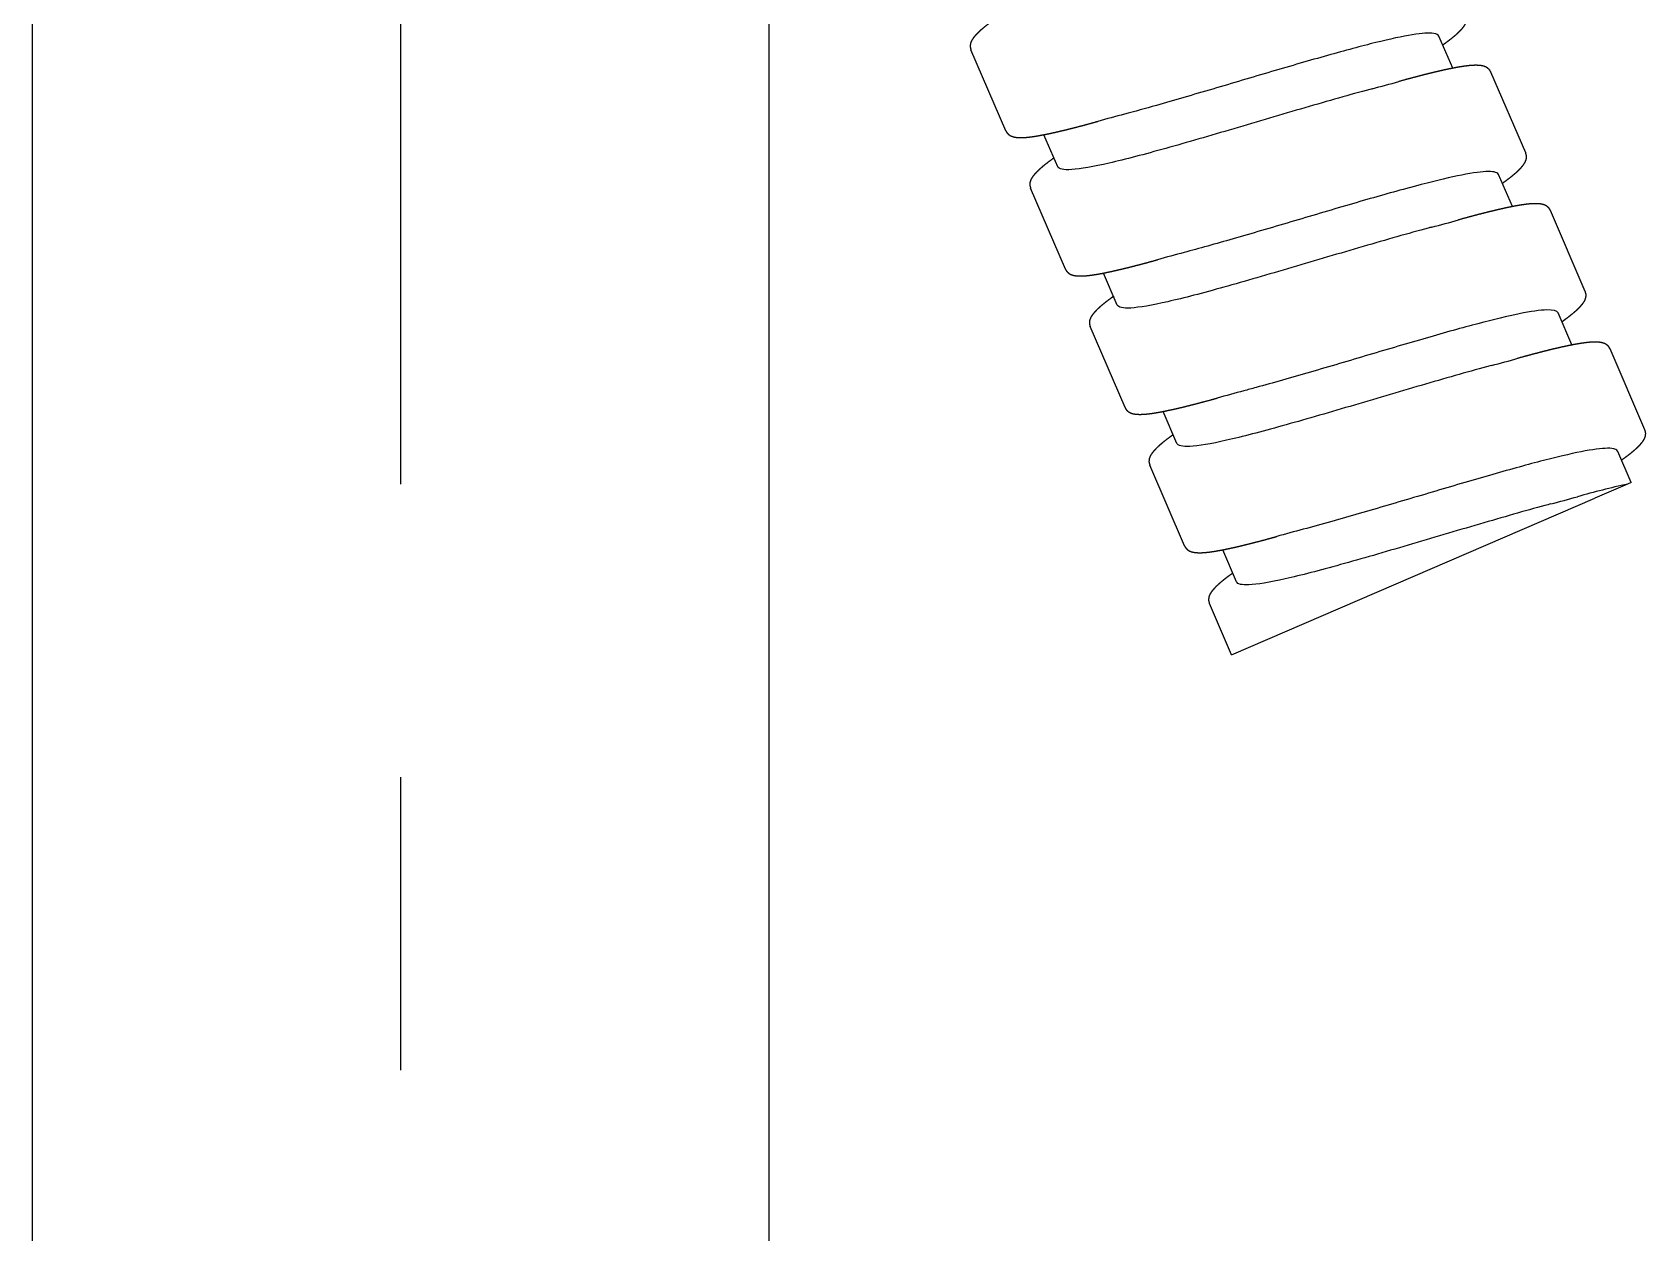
# Model space of a CAD drawing. Header units: millimetres. Extents: x 5066 to 5486, y -1867 to -1273.
# Drawn here: x 5405.71 to 5415.35, y -1625.16 to -1617.99 of the extents above; entities that cross this region are included whole.
import ezdxf

# ---------------------------------------------------------------- set-up
doc = ezdxf.new("R2010")
doc.units = ezdxf.units.MM
doc.header["$LTSCALE"] = 7
doc.header["$MEASUREMENT"] = 0
doc.linetypes.add('CENTER', pattern=[2, 1.25, -0.25, 0.25, -0.25])
doc.layers.add('CL', color=1, linetype='CENTER')
doc.layers.add('DWG', color=7, linetype='CONTINUOUS')

msp = doc.modelspace()

# ---------------------------------------------------------------- linework, layer by layer
at = {"layer": 'CL', "color": 1, "linetype": 'CENTER'}
msp.add_line((5407.9115, -1527.9388), (5407.9115, -1726.342), dxfattribs=at)
at = {"layer": 'DWG'}
for p, q in [((5405.7115, -1609.9826), (5405.7115, -1641.7389)), ((5410.1115, -1615.2842), (5410.1115, -1641.7389)), ((5414.1973, -1618.2036), (5414.115, -1618.0124)), ((5411.5275, -1618.5776), (5411.3193, -1618.0942)), ((5414.6331, -1618.7099), (5414.425, -1618.2266)), ((5411.8375, -1618.7918), (5411.7552, -1618.6006)), ((5414.5533, -1619.0302), (5414.4709, -1618.839)), ((5411.8835, -1619.4042), (5411.6753, -1618.9208)), ((5414.9891, -1619.5365), (5414.781, -1619.0532)), ((5412.1935, -1619.6184), (5412.1111, -1619.4272)), ((5412.2395, -1620.2308), (5412.0313, -1619.7474)), ((5414.9093, -1619.8568), (5414.8269, -1619.6656)), ((5415.3451, -1620.3632), (5415.137, -1619.8798)), ((5412.5495, -1620.445), (5412.4671, -1620.2538)), ((5415.2633, -1620.6788), (5415.1829, -1620.4922)), ((5412.5955, -1621.0574), (5412.3873, -1620.574)), ((5415.2413, -1620.6882), (5415.0465, -1620.7722)), ((5415.2633, -1620.6788), (5415.2413, -1620.6882)), ((5412.8753, -1621.7072), (5415.0465, -1620.7722)), ((5412.9055, -1621.2716), (5412.8231, -1621.0804)), ((5412.8753, -1621.7072), (5412.7433, -1621.4006))]:
    msp.add_line(p, q, dxfattribs=at)
for centre, radius, start, end in [((5409.8775, -1603.9014), 14.927, 284.90111, 285.53358), ((5416.075, -1632.9028), 14.927, 104.90111, 105.53358), ((5410.2335, -1604.728), 14.927, 284.90111, 285.53358), ((5416.4309, -1633.7294), 14.927, 104.90111, 105.53358), ((5410.5895, -1605.5546), 14.927, 284.90111, 285.53358), ((5416.7869, -1634.556), 14.927, 104.90111, 105.53358), ((5416.2722, -1625.4205), 4.8434, 102.2891, 105.92803), ((5410.9455, -1606.3812), 14.927, 284.90111, 285.53358), ((5417.1429, -1635.3826), 14.927, 104.90111, 105.53358)]:
    msp.add_arc(centre, radius, start, end, dxfattribs=at)
for points, degree, knots in [([(5411.4591, -1617.913), (5411.4571, -1617.9144), (5411.4436, -1617.9242), (5411.4308, -1617.9337), (5411.4186, -1617.9429), (5411.407, -1617.9519), (5411.3961, -1617.9607), (5411.3859, -1617.9692), (5411.3764, -1617.9776), (5411.3674, -1617.9857), (5411.3592, -1617.9936), (5411.3516, -1618.0014), (5411.3447, -1618.0089), (5411.3329, -1618.0233), (5411.3227, -1618.0389), (5411.316, -1618.0558), (5411.3143, -1618.0743), (5411.3193, -1618.0942)], 1, [2.573214, 2.573214, 2.597076, 2.768822, 2.940568, 3.112314, 3.28406, 3.455806, 3.627552, 3.799298, 3.971044, 4.14279, 4.314536, 4.486282, 4.801824, 5.117367, 5.43291, 5.748452, 6.063995, 6.063995]), ([(5414.1374, -1618.0646), (5414.1394, -1618.0632), (5414.1529, -1618.0534), (5414.1657, -1618.0439), (5414.1779, -1618.0346), (5414.1895, -1618.0256), (5414.2003, -1618.0169), (5414.2106, -1618.0083), (5414.2201, -1618), (5414.229, -1617.9919), (5414.2373, -1617.984), (5414.2449, -1617.9762), (5414.2518, -1617.9686), (5414.2636, -1617.9543), (5414.2737, -1617.9387), (5414.2805, -1617.9217), (5414.2822, -1617.9033), (5414.2771, -1617.8833)], 1, [2.573214, 2.573214, 2.59709, 2.768836, 2.940582, 3.112328, 3.284073, 3.455819, 3.627565, 3.799311, 3.971057, 4.142803, 4.314549, 4.486295, 4.801835, 5.117375, 5.432915, 5.748455, 6.063995, 6.063995]), ([(5414.115, -1618.0124), (5414.1113, -1618.004), (5414.0847, -1617.9898), (5413.9699, -1617.9977), (5413.7487, -1618.0456), (5413.456, -1618.1243), (5413.1171, -1618.2229), (5412.7612, -1618.3288), (5412.4622, -1618.4161), (5412.2964, -1618.4619), (5412.2365, -1618.4778)], 3, [25.626053, 25.626053, 25.626053, 25.626053, 25.816897, 26.120625, 26.424353, 26.728081, 27.031809, 27.335538, 27.639266, 27.829345, 27.829345, 27.829345, 27.829345]), ([(5414.425, -1618.2266), (5414.4218, -1618.2204), (5414.4179, -1618.2148), (5414.4136, -1618.2098), (5414.4088, -1618.2054), (5414.4037, -1618.2016), (5414.3986, -1618.1984), (5414.3934, -1618.1958), (5414.3855, -1618.1926), (5414.3775, -1618.1903), (5414.3694, -1618.1887), (5414.3612, -1618.1875), (5414.3527, -1618.1868), (5414.341, -1618.1863), (5414.3285, -1618.1863), (5414.3153, -1618.1868), (5414.3013, -1618.1878), (5414.2865, -1618.1893), (5414.2709, -1618.1912), (5414.2544, -1618.1936), (5414.2371, -1618.1963), (5414.2189, -1618.1996), (5414.1997, -1618.2032), (5414.1797, -1618.2071), (5414.1605, -1618.2111), (5414.1406, -1618.2155), (5414.1198, -1618.2201), (5414.0984, -1618.2251), (5414.0762, -1618.2304), (5414.0533, -1618.236), (5414.0297, -1618.2419), (5414.0054, -1618.2481), (5413.9805, -1618.2546), (5413.955, -1618.2614), (5413.9289, -1618.2684), (5413.9022, -1618.2756), (5413.875, -1618.2832)], 1, [0, 0, 0.098663, 0.197327, 0.29599, 0.394654, 0.493317, 0.591981, 0.690644, 0.844483, 0.998323, 1.152162, 1.306001, 1.459841, 1.661123, 1.862405, 2.063688, 2.26497, 2.466253, 2.667535, 2.868818, 3.0701, 3.271382, 3.472665, 3.673947, 3.858155, 4.042362, 4.226569, 4.410776, 4.594984, 4.779191, 4.963398, 5.147606, 5.331813, 5.51602, 5.700227, 5.884435, 6.068642, 6.068642]), ([(5413.716, -1618.3264), (5413.7113, -1618.3276), (5413.5897, -1618.3601), (5413.32, -1618.4371), (5412.886, -1618.5664), (5412.4704, -1618.6878), (5412.1263, -1618.7784), (5411.9026, -1618.8186), (5411.844, -1618.8068), (5411.8375, -1618.7918)], 3, [26.564355, 26.564355, 26.564355, 26.564355, 26.579247, 26.948403, 27.317559, 27.686715, 28.055872, 28.425028, 28.767646, 28.767646, 28.767646, 28.767646]), ([(5411.5275, -1618.5776), (5411.5307, -1618.5838), (5411.5345, -1618.5894), (5411.5389, -1618.5944), (5411.5437, -1618.5988), (5411.5487, -1618.6026), (5411.5539, -1618.6058), (5411.559, -1618.6084), (5411.567, -1618.6115), (5411.575, -1618.6139), (5411.583, -1618.6155), (5411.5913, -1618.6167), (5411.5998, -1618.6174), (5411.6115, -1618.6179), (5411.6239, -1618.6179), (5411.6371, -1618.6174), (5411.6511, -1618.6164), (5411.6659, -1618.6149), (5411.6816, -1618.613), (5411.6981, -1618.6106), (5411.7154, -1618.6078), (5411.7336, -1618.6046), (5411.7527, -1618.601), (5411.7728, -1618.597), (5411.7919, -1618.593), (5411.8119, -1618.5887), (5411.8326, -1618.584), (5411.8541, -1618.5791), (5411.8763, -1618.5738), (5411.8992, -1618.5681), (5411.9228, -1618.5622), (5411.9471, -1618.556), (5411.9719, -1618.5496), (5411.9975, -1618.5428), (5412.0236, -1618.5358), (5412.0502, -1618.5285), (5412.0775, -1618.521)], 1, [0, 0, 0.098664, 0.197327, 0.295991, 0.394655, 0.493318, 0.591982, 0.690646, 0.844485, 0.998325, 1.152164, 1.306003, 1.459843, 1.661126, 1.862408, 2.063691, 2.264974, 2.466257, 2.667539, 2.868822, 3.070105, 3.271388, 3.472671, 3.673953, 3.85816, 4.042367, 4.226574, 4.410781, 4.594987, 4.779194, 4.963401, 5.147608, 5.331815, 5.516021, 5.700228, 5.884435, 6.068642, 6.068642]), ([(5411.8151, -1618.7396), (5411.8131, -1618.741), (5411.7996, -1618.7508), (5411.7867, -1618.7603), (5411.7746, -1618.7695), (5411.763, -1618.7785), (5411.7521, -1618.7873), (5411.7419, -1618.7959), (5411.7323, -1618.8042), (5411.7234, -1618.8123), (5411.7152, -1618.8202), (5411.7076, -1618.828), (5411.7007, -1618.8355), (5411.6888, -1618.8499), (5411.6787, -1618.8655), (5411.672, -1618.8824), (5411.6703, -1618.9009), (5411.6753, -1618.9208)], 1, [2.573214, 2.573214, 2.597078, 2.768824, 2.94057, 3.112315, 3.284061, 3.455807, 3.627553, 3.799299, 3.971045, 4.142791, 4.314537, 4.486283, 4.801826, 5.117368, 5.43291, 5.748453, 6.063995, 6.063995]), ([(5414.4934, -1618.8912), (5414.4953, -1618.8898), (5414.5089, -1618.88), (5414.5217, -1618.8705), (5414.5339, -1618.8612), (5414.5454, -1618.8522), (5414.5563, -1618.8435), (5414.5666, -1618.8349), (5414.5761, -1618.8266), (5414.585, -1618.8185), (5414.5933, -1618.8106), (5414.6009, -1618.8028), (5414.6078, -1618.7952), (5414.6196, -1618.7809), (5414.6297, -1618.7653), (5414.6365, -1618.7483), (5414.6382, -1618.7299), (5414.6331, -1618.7099)], 1, [2.573214, 2.573214, 2.597088, 2.768834, 2.94058, 3.112326, 3.284072, 3.455818, 3.627564, 3.79931, 3.971056, 4.142802, 4.314548, 4.486294, 4.801834, 5.117374, 5.432915, 5.748455, 6.063995, 6.063995]), ([(5414.4709, -1618.839), (5414.4691, -1618.8348), (5414.4546, -1618.8203), (5414.3773, -1618.817), (5414.1827, -1618.8535), (5413.9099, -1618.9236), (5413.5824, -1619.0172), (5413.2286, -1619.1223), (5412.8863, -1619.2233), (5412.6823, -1619.2805), (5412.5924, -1619.3044)], 3, [19.342868, 19.342868, 19.342868, 19.342868, 19.438605, 19.742333, 20.046061, 20.349789, 20.653517, 20.957246, 21.260974, 21.54616, 21.54616, 21.54616, 21.54616]), ([(5414.781, -1619.0532), (5414.7778, -1619.047), (5414.7739, -1619.0414), (5414.7695, -1619.0364), (5414.7648, -1619.032), (5414.7597, -1619.0282), (5414.7546, -1619.025), (5414.7494, -1619.0224), (5414.7415, -1619.0193), (5414.7335, -1619.0169), (5414.7254, -1619.0153), (5414.7172, -1619.0141), (5414.7087, -1619.0134), (5414.697, -1619.0129), (5414.6845, -1619.0129), (5414.6713, -1619.0134), (5414.6573, -1619.0144), (5414.6425, -1619.0159), (5414.6269, -1619.0178), (5414.6104, -1619.0202), (5414.5931, -1619.0229), (5414.5749, -1619.0262), (5414.5557, -1619.0298), (5414.5357, -1619.0337), (5414.5165, -1619.0377), (5414.4966, -1619.0421), (5414.4758, -1619.0467), (5414.4544, -1619.0517), (5414.4321, -1619.057), (5414.4092, -1619.0626), (5414.3857, -1619.0685), (5414.3614, -1619.0747), (5414.3365, -1619.0812), (5414.311, -1619.088), (5414.2849, -1619.095), (5414.2582, -1619.1022), (5414.231, -1619.1098)], 1, [0, 0, 0.098663, 0.197327, 0.29599, 0.394654, 0.493317, 0.591981, 0.690644, 0.844483, 0.998323, 1.152162, 1.306001, 1.45984, 1.661123, 1.862405, 2.063688, 2.26497, 2.466252, 2.667535, 2.868817, 3.0701, 3.271382, 3.472664, 3.673947, 3.858154, 4.042361, 4.226569, 4.410776, 4.594983, 4.779191, 4.963398, 5.147605, 5.331813, 5.51602, 5.700227, 5.884435, 6.068642, 6.068642]), ([(5414.072, -1619.153), (5414.0649, -1619.1549), (5413.9406, -1619.1881), (5413.6673, -1619.2662), (5413.2332, -1619.3956), (5412.8185, -1619.5166), (5412.4763, -1619.6064), (5412.2568, -1619.6451), (5412.1999, -1619.6331), (5412.1935, -1619.6184)], 3, [20.281169, 20.281169, 20.281169, 20.281169, 20.303591, 20.672748, 21.041904, 21.41106, 21.780216, 22.149372, 22.484461, 22.484461, 22.484461, 22.484461]), ([(5411.8835, -1619.4042), (5411.8867, -1619.4104), (5411.8905, -1619.416), (5411.8949, -1619.421), (5411.8997, -1619.4254), (5411.9047, -1619.4292), (5411.9099, -1619.4324), (5411.915, -1619.435), (5411.923, -1619.4381), (5411.9309, -1619.4405), (5411.939, -1619.4421), (5411.9473, -1619.4433), (5411.9558, -1619.444), (5411.9675, -1619.4445), (5411.9799, -1619.4445), (5411.9931, -1619.444), (5412.0071, -1619.443), (5412.0219, -1619.4415), (5412.0376, -1619.4396), (5412.054, -1619.4372), (5412.0714, -1619.4344), (5412.0896, -1619.4312), (5412.1087, -1619.4276), (5412.1288, -1619.4236), (5412.1479, -1619.4196), (5412.1679, -1619.4153), (5412.1886, -1619.4106), (5412.2101, -1619.4057), (5412.2323, -1619.4004), (5412.2552, -1619.3947), (5412.2788, -1619.3888), (5412.303, -1619.3826), (5412.3279, -1619.3762), (5412.3534, -1619.3694), (5412.3795, -1619.3624), (5412.4062, -1619.3551), (5412.4334, -1619.3476)], 1, [0, 0, 0.098664, 0.197327, 0.295991, 0.394655, 0.493318, 0.591982, 0.690646, 0.844485, 0.998324, 1.152164, 1.306003, 1.459843, 1.661125, 1.862408, 2.063691, 2.264974, 2.466256, 2.667539, 2.868822, 3.070105, 3.271388, 3.47267, 3.673953, 3.85816, 4.042367, 4.226574, 4.41078, 4.594987, 4.779194, 4.963401, 5.147608, 5.331815, 5.516021, 5.700228, 5.884435, 6.068642, 6.068642]), ([(5414.8494, -1619.7178), (5414.8513, -1619.7164), (5414.8648, -1619.7066), (5414.8777, -1619.6971), (5414.8899, -1619.6878), (5414.9014, -1619.6788), (5414.9123, -1619.6701), (5414.9225, -1619.6615), (5414.9321, -1619.6532), (5414.941, -1619.6451), (5414.9493, -1619.6372), (5414.9569, -1619.6294), (5414.9638, -1619.6218), (5414.9756, -1619.6075), (5414.9857, -1619.5919), (5414.9925, -1619.5749), (5414.9942, -1619.5565), (5414.9891, -1619.5365)], 1, [2.573214, 2.573214, 2.597087, 2.768833, 2.940579, 3.112325, 3.284071, 3.455816, 3.627562, 3.799308, 3.971054, 4.1428, 4.314546, 4.486292, 4.801833, 5.117373, 5.432914, 5.748455, 6.063995, 6.063995]), ([(5412.1711, -1619.5662), (5412.1691, -1619.5676), (5412.1556, -1619.5774), (5412.1427, -1619.5869), (5412.1305, -1619.5961), (5412.119, -1619.6051), (5412.1081, -1619.6139), (5412.0979, -1619.6225), (5412.0883, -1619.6308), (5412.0794, -1619.6389), (5412.0712, -1619.6468), (5412.0636, -1619.6546), (5412.0567, -1619.6621), (5412.0448, -1619.6765), (5412.0347, -1619.6921), (5412.028, -1619.709), (5412.0263, -1619.7275), (5412.0313, -1619.7474)], 1, [2.573214, 2.573214, 2.597079, 2.768825, 2.940571, 3.112317, 3.284063, 3.455809, 3.627555, 3.799301, 3.971047, 4.142793, 4.314539, 4.486285, 4.801827, 5.117369, 5.432911, 5.748453, 6.063995, 6.063995]), ([(5414.8269, -1619.6656), (5414.8269, -1619.6656), (5414.8211, -1619.6522), (5414.7753, -1619.6404), (5414.6089, -1619.6646), (5414.3585, -1619.7252), (5414.0452, -1619.8127), (5413.6964, -1619.9156), (5413.3422, -1620.0207), (5413.0956, -1620.0914), (5412.9726, -1620.1246), (5412.9484, -1620.131)], 3, [13.059683, 13.059683, 13.059683, 13.059683, 13.060312, 13.364041, 13.667769, 13.971497, 14.275225, 14.578953, 14.882682, 15.18641, 15.262974, 15.262974, 15.262974, 15.262974]), ([(5415.137, -1619.8798), (5415.1338, -1619.8736), (5415.1299, -1619.868), (5415.1255, -1619.863), (5415.1208, -1619.8586), (5415.1157, -1619.8548), (5415.1106, -1619.8516), (5415.1054, -1619.849), (5415.0975, -1619.8459), (5415.0895, -1619.8435), (5415.0814, -1619.8419), (5415.0732, -1619.8407), (5415.0647, -1619.84), (5415.053, -1619.8395), (5415.0405, -1619.8395), (5415.0273, -1619.84), (5415.0133, -1619.841), (5414.9985, -1619.8425), (5414.9829, -1619.8444), (5414.9664, -1619.8468), (5414.9491, -1619.8495), (5414.9308, -1619.8528), (5414.9117, -1619.8564), (5414.8917, -1619.8603), (5414.8725, -1619.8643), (5414.8525, -1619.8687), (5414.8318, -1619.8733), (5414.8103, -1619.8783), (5414.7881, -1619.8836), (5414.7652, -1619.8892), (5414.7416, -1619.8951), (5414.7174, -1619.9013), (5414.6925, -1619.9078), (5414.667, -1619.9146), (5414.6409, -1619.9216), (5414.6142, -1619.9288), (5414.587, -1619.9364)], 1, [0, 0, 0.098663, 0.197327, 0.29599, 0.394654, 0.493317, 0.59198, 0.690644, 0.844483, 0.998322, 1.152162, 1.306001, 1.45984, 1.661123, 1.862405, 2.063687, 2.26497, 2.466252, 2.667535, 2.868817, 3.070099, 3.271382, 3.472664, 3.673946, 3.858154, 4.042361, 4.226568, 4.410776, 4.594983, 4.77919, 4.963398, 5.147605, 5.331812, 5.51602, 5.700227, 5.884435, 6.068642, 6.068642]), ([(5414.428, -1619.9796), (5414.4186, -1619.9821), (5414.2915, -1620.0161), (5414.0146, -1620.0954), (5413.5803, -1620.2248), (5413.1666, -1620.3454), (5412.8264, -1620.4344), (5412.6111, -1620.4717), (5412.5557, -1620.4593), (5412.5495, -1620.445)], 3, [13.997984, 13.997984, 13.997984, 13.997984, 14.027936, 14.397092, 14.766248, 15.135404, 15.504561, 15.873717, 16.201275, 16.201275, 16.201275, 16.201275]), ([(5412.2395, -1620.2308), (5412.2427, -1620.237), (5412.2465, -1620.2426), (5412.2509, -1620.2476), (5412.2557, -1620.252), (5412.2607, -1620.2558), (5412.2659, -1620.259), (5412.271, -1620.2616), (5412.279, -1620.2647), (5412.2869, -1620.2671), (5412.295, -1620.2687), (5412.3033, -1620.2699), (5412.3118, -1620.2706), (5412.3235, -1620.2711), (5412.3359, -1620.2711), (5412.3491, -1620.2706), (5412.3631, -1620.2696), (5412.3779, -1620.2681), (5412.3936, -1620.2662), (5412.41, -1620.2638), (5412.4274, -1620.261), (5412.4456, -1620.2578), (5412.4647, -1620.2542), (5412.4848, -1620.2502), (5412.5039, -1620.2462), (5412.5239, -1620.2419), (5412.5446, -1620.2373), (5412.5661, -1620.2323), (5412.5883, -1620.227), (5412.6112, -1620.2213), (5412.6348, -1620.2154), (5412.659, -1620.2092), (5412.6839, -1620.2028), (5412.7094, -1620.196), (5412.7355, -1620.189), (5412.7622, -1620.1817), (5412.7894, -1620.1742)], 1, [0, 0, 0.098663, 0.197327, 0.29599, 0.394653, 0.493317, 0.59198, 0.690643, 0.844483, 0.998322, 1.152161, 1.306, 1.45984, 1.661122, 1.862404, 2.063687, 2.264969, 2.466251, 2.667533, 2.868816, 3.070098, 3.27138, 3.472663, 3.673945, 3.858152, 4.04236, 4.226567, 4.410775, 4.594982, 4.77919, 4.963397, 5.147605, 5.331812, 5.516019, 5.700227, 5.884434, 6.068642, 6.068642]), ([(5412.5271, -1620.3928), (5412.5251, -1620.3942), (5412.5116, -1620.404), (5412.4987, -1620.4135), (5412.4865, -1620.4227), (5412.475, -1620.4317), (5412.4641, -1620.4405), (5412.4539, -1620.4491), (5412.4443, -1620.4574), (5412.4354, -1620.4655), (5412.4272, -1620.4734), (5412.4196, -1620.4812), (5412.4127, -1620.4887), (5412.4008, -1620.5031), (5412.3907, -1620.5187), (5412.384, -1620.5356), (5412.3823, -1620.5541), (5412.3873, -1620.574)], 1, [2.573214, 2.573214, 2.597081, 2.768827, 2.940573, 3.112319, 3.284065, 3.455811, 3.627556, 3.799302, 3.971048, 4.142794, 4.31454, 4.486286, 4.801828, 5.11737, 5.432912, 5.748453, 6.063995, 6.063995]), ([(5415.2054, -1620.5444), (5415.2073, -1620.543), (5415.2208, -1620.5332), (5415.2337, -1620.5237), (5415.2459, -1620.5145), (5415.2574, -1620.5054), (5415.2683, -1620.4967), (5415.2785, -1620.4881), (5415.2881, -1620.4798), (5415.297, -1620.4717), (5415.3053, -1620.4638), (5415.3128, -1620.456), (5415.3198, -1620.4484), (5415.3316, -1620.4341), (5415.3417, -1620.4185), (5415.3485, -1620.4015), (5415.3502, -1620.3831), (5415.3451, -1620.3632)], 1, [2.573214, 2.573214, 2.597085, 2.768831, 2.940577, 3.112323, 3.284069, 3.455815, 3.627561, 3.799307, 3.971053, 4.142799, 4.314545, 4.486291, 4.801831, 5.117372, 5.432913, 5.748454, 6.063995, 6.063995]), ([(5415.1829, -1620.4922), (5415.1789, -1620.483), (5415.1495, -1620.469), (5415.0269, -1620.4794), (5414.8008, -1620.5294), (5414.5045, -1620.6096), (5414.1636, -1620.7091), (5413.8078, -1620.8149), (5413.5172, -1620.8996), (5413.3586, -1620.9432), (5413.3044, -1620.9576)], 3, [6.776497, 6.776497, 6.776497, 6.776497, 6.985749, 7.289477, 7.593205, 7.896933, 8.200661, 8.504389, 8.808118, 8.979789, 8.979789, 8.979789, 8.979789]), ([(5414.784, -1620.8062), (5414.7722, -1620.8093), (5414.6424, -1620.8441), (5414.3619, -1620.9246), (5413.9275, -1621.0541), (5413.5148, -1621.1743), (5413.1765, -1621.2623), (5412.9654, -1621.2983), (5412.9116, -1621.2856), (5412.9055, -1621.2716)], 3, [7.714799, 7.714799, 7.714799, 7.714799, 7.75228, 8.121437, 8.490593, 8.859749, 9.228905, 9.598061, 9.91809, 9.91809, 9.91809, 9.91809]), ([(5412.5955, -1621.0574), (5412.5987, -1621.0636), (5412.6025, -1621.0692), (5412.6069, -1621.0742), (5412.6117, -1621.0786), (5412.6167, -1621.0824), (5412.6219, -1621.0856), (5412.627, -1621.0882), (5412.635, -1621.0913), (5412.6429, -1621.0937), (5412.651, -1621.0953), (5412.6593, -1621.0965), (5412.6678, -1621.0972), (5412.6795, -1621.0977), (5412.6919, -1621.0977), (5412.7051, -1621.0972), (5412.7191, -1621.0962), (5412.7339, -1621.0947), (5412.7495, -1621.0928), (5412.766, -1621.0904), (5412.7834, -1621.0876), (5412.8016, -1621.0844), (5412.8207, -1621.0808), (5412.8407, -1621.0768), (5412.8599, -1621.0729), (5412.8799, -1621.0685), (5412.9006, -1621.0639), (5412.9221, -1621.0589), (5412.9443, -1621.0536), (5412.9672, -1621.048), (5412.9908, -1621.042), (5413.015, -1621.0358), (5413.0399, -1621.0294), (5413.0654, -1621.0226), (5413.0915, -1621.0156), (5413.1182, -1621.0083), (5413.1454, -1621.0008)], 1, [0, 0, 0.098663, 0.197327, 0.29599, 0.394653, 0.493317, 0.59198, 0.690644, 0.844483, 0.998322, 1.152161, 1.306001, 1.45984, 1.661122, 1.862404, 2.063687, 2.264969, 2.466251, 2.667534, 2.868816, 3.070098, 3.271381, 3.472663, 3.673945, 3.858153, 4.04236, 4.226568, 4.410775, 4.594982, 4.77919, 4.963397, 5.147605, 5.331812, 5.51602, 5.700227, 5.884434, 6.068642, 6.068642]), ([(5412.8831, -1621.2194), (5412.8811, -1621.2208), (5412.8676, -1621.2306), (5412.8547, -1621.2401), (5412.8425, -1621.2493), (5412.831, -1621.2583), (5412.8201, -1621.2671), (5412.8099, -1621.2757), (5412.8003, -1621.284), (5412.7914, -1621.2921), (5412.7832, -1621.3), (5412.7756, -1621.3078), (5412.7686, -1621.3154), (5412.7568, -1621.3297), (5412.7467, -1621.3453), (5412.74, -1621.3622), (5412.7383, -1621.3807), (5412.7433, -1621.4006)], 1, [2.573214, 2.573214, 2.597082, 2.768828, 2.940574, 3.11232, 3.284066, 3.455812, 3.627558, 3.799304, 3.97105, 4.142796, 4.314542, 4.486288, 4.801829, 5.117371, 5.432912, 5.748454, 6.063995, 6.063995])]:
    msp.add_open_spline(points, degree=degree, knots=knots, dxfattribs=at)

doc.saveas('drawing.dxf')
